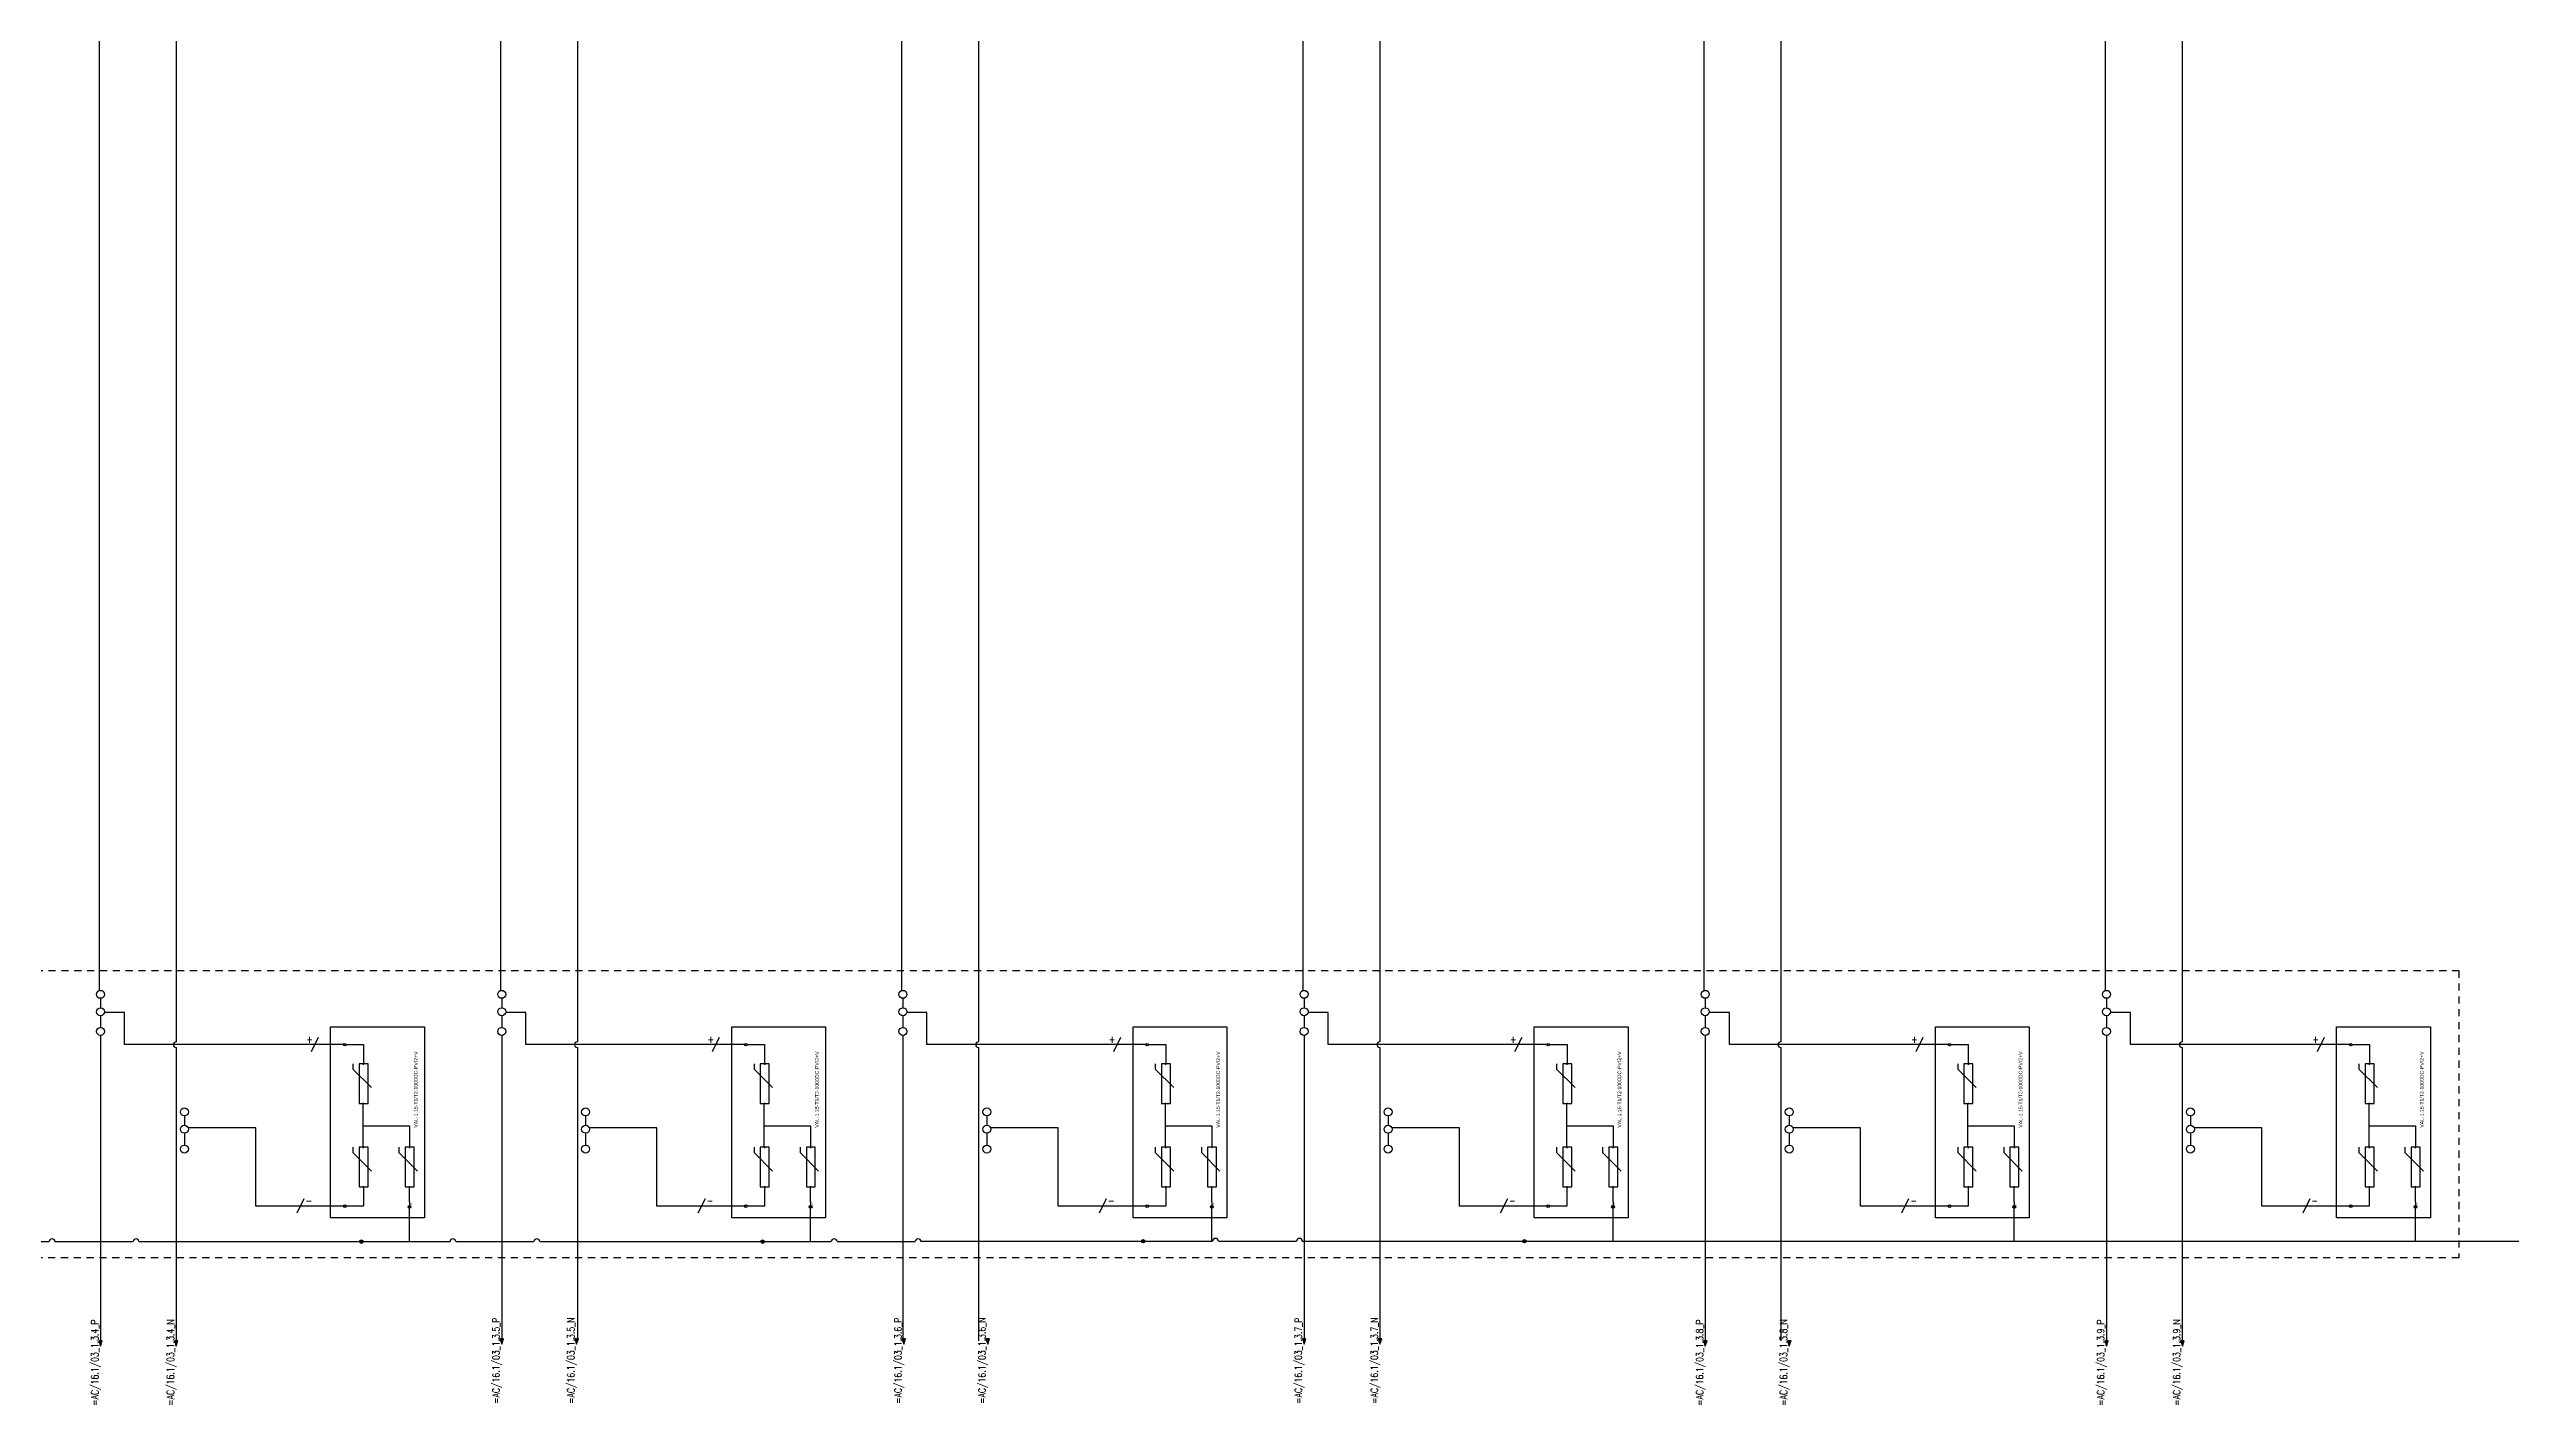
# Model space of a CAD drawing. Header units: inches. Extents: x 3 to 161, y -3 to 114.
# Drawn here: x 38.8 to 81.89, y 26.37 to 50.1 of the extents above; entities that cross this region are included whole.
import ezdxf
from ezdxf.enums import TextEntityAlignment as Align

# ---------------------------------------------------------------- set-up
doc = ezdxf.new("R2010")
doc.units = ezdxf.units.IN
doc.header["$MEASUREMENT"] = 0
doc.linetypes.add('HIDDEN2', pattern=[0.1875, 0.125, -0.0625])
for name, color, linetype in [('GRY_20AWG', 9, 'Continuous'), ('LOCBOX', 92, 'HIDDEN2'), ('MISC', 2, 'Continuous'), ('RED_12AWG', 1, 'Continuous'), ('SYMS', 7, 'Continuous'), ('TAGS', 51, 'Continuous'), ('WHT_12AWG', 7, 'Continuous'), ('WIREREF', 61, 'Continuous')]:
    doc.layers.add(name, color=color, linetype=linetype)
doc.styles.add('WD', font='romans.shx')
doc.styles.add('WD_IEC', font='isocp2.shx', dxfattribs={"width": 0.9, "height": 4})

# ---------------------------------------------------------------- blocks, each defined once
blk = doc.blocks.new('HA1S4')
for points in [[(0, 0), (-0.031, 0), (0, -0.094), (0.031, 0), (0, 0)], [(0.016, -0.011), (-0.016, -0.011), (0, -0.058), (0.016, -0.011)]]:
    blk.add_lwpolyline(points)
at = {"style": 'WD', "flags": 1}
for tag, p in [('X2TERM01', (0, 0)), ('SIGCODE', (0.035, -0.083))]:
    blk.add_attdef(tag, p, '', height=0.01, dxfattribs=at)
at = {"style": 'WD', "width": 0.7}
for tag, p in [('XREF', (0.088, -0.062)), ('DESC1', (0.088, 0.113))]:
    blk.add_attdef(tag, p, '', height=0.125, dxfattribs=at)
at = {"style": 'WD', "width": 0.8, "flags": 8}
blk.add_attdef('WIRENO', text='', height=0.125, dxfattribs=at).set_placement((0, -0.259), align=Align.CENTER)
blk = doc.blocks.new('WDDOT')
for radius in [0.03, 0.0187, 0.00929]:
    blk.add_circle((0, 0), radius)
blk = doc.blocks.new('HT0_02')
blk.add_circle((0, 0), 0.0699)
at = {"style": 'WD', "flags": 1}
for tag, p in [('X4TERM01', (-0.07, 0)), ('X2TERM01', (0, 0.07)), ('X1TERM01', (0.07, 0)), ('X8TERM01', (0, -0.07))]:
    blk.add_attdef(tag, p, '', height=0.01, dxfattribs=at)
blk = doc.blocks.new('HGND4')
for p, q in [((0, 0), (10, 0)), ((10, -3.8), (10, 3.8)), ((11.2, -2.5), (11.2, 2.5)), ((12.5, -1.2), (12.5, 1.2))]:
    blk.add_line(p, q)
blk.add_circle((10, 0), 5)
at = {"style": 'WD_IEC'}
for tag, p in [('TAG1', (2.5, 4.6)), ('INST', (2.5, 11.6)), ('LOC', (2.5, 8.1))]:
    blk.add_attdef(tag, text='', height=2.5, dxfattribs=at).set_placement(p, align=Align.RIGHT)
at = {"style": 'WD_IEC', "flags": 1}
blk.add_attdef('X4TERM01', (0, 0), '', height=0.32, dxfattribs=at)
blk = doc.blocks.new('VT0_05')
blk.add_lwpolyline([(0.08, -0.06), (0, 0.08), (-0.08, -0.06)], close=True)
at = {"style": 'WD', "flags": 1}
for tag, p in [('X4TERM01', (-0.05, 0)), ('X2TERM01', (0, 0.08)), ('X1TERM01', (0.05, 0)), ('X8TERM01', (0, -0.06))]:
    blk.add_attdef(tag, p, '', height=0.01, dxfattribs=at)
blk = doc.blocks.new('Lightening Surge Arrestor')
at = {"color": 5}
for p, q in [((0.502, 2.919), (0.502, 2.827)), ((0.502, 2.827), (0.826, 2.503)), ((0.502, 1.459), (0.502, 1.367)), ((0.502, 1.367), (0.826, 1.043)), ((1.308, 1.459), (1.308, 1.367)), ((1.308, 1.367), (1.632, 1.043))]:
    blk.add_line(p, q, dxfattribs=at)
for points in [[(0.112, 3.569), (1.754, 3.569), (1.754, 0.222), (0.112, 0.222)], [(0.768, 2.919), (0.611, 2.919), (0.611, 2.225), (0.768, 2.225)], [(0.768, 1.459), (0.611, 1.459), (0.611, 0.765), (0.768, 0.765)], [(1.574, 1.459), (1.417, 1.459), (1.417, 0.765), (1.574, 0.765)]]:
    blk.add_lwpolyline(points, close=True, dxfattribs=at)
at = {"layer": 'GRY_20AWG'}
blk.add_line((1.492, 0.502), (1.492, 0.468), dxfattribs=at)
at = {"layer": 'RED_12AWG'}
for p, q in [((0.382, 3.255), (0.686, 3.255)), ((0.686, 3.255), (0.686, 2.926)), ((0.69, 2.919), (0.684, 2.919)), ((0.681, 1.459), (0.681, 2.226)), ((0.681, 1.835), (1.492, 1.835)), ((1.492, 1.835), (1.492, 1.466)), ((0.69, 1.459), (0.681, 1.459)), ((0.381, 0.435), (0.69, 0.435)), ((0.69, 0.435), (0.69, 0.766)), ((1.492, 0.502), (1.492, 0.757))]:
    blk.add_line(p, q, dxfattribs=at)
at = {"layer": 'SYMS'}
for name, p, xscale, yscale, zscale in [('HT0_02', (0.358, 3.255), 0.3314421991292846, 0.3314421991292846, 0.3314421991292846), ('VT0_05', (0.686, 2.918), 0.1052161047490845, 0.1052161047490845, 0.1052161047490845), ('VT0_05', (0.686, 1.458), 0.1052161047490845, 0.1052161047490845, 0.1052161047490845), ('HT0_02', (0.69, 1.459), 0.01504368401050088, 0.01504368401050088, 0.01504368401050088), ('VT0_05', (1.492, 1.458), 0.1052161047490845, 0.1052161047490845, 0.1052161047490845), ('HT0_02', (0.358, 0.429), 0.3314421991292846, 0.3314421991292846, 0.3314421991292846)]:
    blk.add_blockref(name, p, dxfattribs=dict(at, xscale=xscale, yscale=yscale, zscale=zscale))
at = {"layer": 'SYMS', "xscale": -0.1052161047490845, "yscale": 0.1052161047490845, "zscale": 0.1052161047490845, "rotation": 180}
for p in [(0.686, 2.226), (0.686, 0.766), (1.492, 0.766)]:
    blk.add_blockref('VT0_05', p, dxfattribs=at)
at = {"layer": 'SYMS'}
ref = blk.add_blockref('HGND4', (1.492, 0.468), dxfattribs=dict(at, xscale=0.005, yscale=0.005, zscale=0.005, rotation=270))
ref.add_attrib('TAG1', 'PE', dxfattribs={"layer": 'TAGS', "height": 0.0125, "rotation": 270, "style": 'WD_IEC'}).set_placement((1.515, 0.455), align=Align.RIGHT)
at = {"color": 5, "insert": (1.57, 1.801), "char_height": 0.065, "attachment_point": 1, "rotation": 90}
blk.add_mtext_dynamic_manual_height_columns('VAL-1.15-T1/T2-1000DC-PV/2+V', width=1.87491, gutter_width=0.325, heights=[0], dxfattribs=at)
for tag, p in [('+', (0.447, 3.312)), ('-', (0.457, 0.49))]:
    blk.add_attdef(tag, p, '', height=0.065)
at = {"color": 5}
blk.add_attdef('VAL-1.15-T1/T2-1000DC-PV/2+V', (1.651, 1.798), '', height=0.065, rotation=90, dxfattribs=at)
blk = doc.blocks.new('VT0_02')
blk.add_circle((0, 0), 0.0699)
at = {"style": 'WD', "flags": 1}
for tag, p in [('X4TERM01', (-0.07, 0)), ('X2TERM01', (0, 0.07)), ('X1TERM01', (0.07, 0)), ('X8TERM01', (0, -0.07))]:
    blk.add_attdef(tag, p, '', height=0.01, dxfattribs=at)
blk = doc.blocks.new('HW01')
for p, q in [((0.062, 0.125), (-0.062, -0.125)), ((0.031, 0), (-0.031, 0))]:
    blk.add_line(p, q)
at = {"style": 'WD', "width": 0.7, "flags": 1}
for tag, p in [('INST', (0, 0.357)), ('LOC', (0, 0.188)), ('DESC1', (0, -0.456)), ('XREF', (0, -0.3)), ('DESC2', (0, -0.613))]:
    blk.add_attdef(tag, text='', height=0.125, dxfattribs=at).set_placement(p, align=Align.CENTER)
at = {"style": 'WD', "width": 0.8}
blk.add_attdef('TAG1', text='', height=0.125, dxfattribs=at).set_placement((-0.031, 0.031), align=Align.RIGHT)
at = {"style": 'WD', "flags": 1}
for tag, p in [('X4TERM01', (-0.031, 0)), ('X1TERM01', (0.031, 0))]:
    blk.add_attdef(tag, p, '', height=0.0125, dxfattribs=at)
at = {"linetype": 'Continuous', "style": 'WD', "flags": 9}
blk.add_attdef('ASSYCODE', text='', height=0.01, dxfattribs=at).set_placement((0.029, 0.042), align=Align.CENTER)
at = {"style": 'WD'}
for tag, p in [('X2LINK', (0, 0.125)), ('X8LINK', (0, -0.125))]:
    blk.add_attdef(tag, p, '', height=0.01, dxfattribs=at)
at = {"style": 'WD', "flags": 9}
blk.add_attdef('FAMILY', text='', height=0.01, dxfattribs=at).set_placement((0.023, 0.118), align=Align.CENTER)
at = {"style": 'WD', "width": 0.8}
blk.add_attdef('RATING1', (0.094, 0.031), '', height=0.125, dxfattribs=at)
at = {"style": 'WD', "width": 0.8, "flags": 1}
blk.add_attdef('MFG', text='', height=0.0938, dxfattribs=at).set_placement((-0.125, -0.031), align=Align.TOP_RIGHT)
blk.add_attdef('CAT', text='', height=0.0938, dxfattribs=at).set_placement((0.031, -0.031), align=Align.TOP_LEFT)

msp = doc.modelspace()

# ---------------------------------------------------------------- linework, layer by layer
at = {"layer": 'GRY_20AWG'}
for centre in [(38.85, 29.225), (40.319, 29.225), (45.866, 29.225), (47.335, 29.225), (52.54, 29.225), (54.009, 29.225)]:
    msp.add_arc(centre, 0.05, 0, 180, dxfattribs=at)
at = {"layer": 'LOCBOX', "color": 1}
msp.add_lwpolyline([(17.187, 33.97), (80.979, 33.97), (80.979, 28.94), (17.187, 28.94)], close=True, dxfattribs=at)
at = {"layer": 'RED_12AWG'}
for p, q in [((41.022, 80.521), (41.022, 32.724)), ((48.044, 80.521), (48.044, 32.724)), ((55.067, 80.521), (55.067, 32.724)), ((62.09, 80.521), (62.09, 32.724)), ((69.113, 80.521), (69.113, 32.724)), ((76.136, 80.521), (76.136, 32.724)), ((39.674, 70.105), (39.674, 33.625)), ((46.697, 70.105), (46.697, 33.625)), ((53.72, 70.105), (53.72, 33.625)), ((60.743, 70.105), (60.743, 33.625)), ((67.765, 70.105), (67.765, 33.625)), ((74.788, 70.105), (74.788, 33.625)), ((39.697, 33.485), (39.697, 33.319)), ((39.697, 33.18), (39.697, 32.975)), ((40.119, 33.236), (39.767, 33.236)), ((40.119, 32.674), (40.119, 33.236)), ((46.72, 33.485), (46.72, 33.319)), ((46.72, 33.18), (46.72, 32.975)), ((47.141, 33.236), (46.79, 33.236)), ((47.141, 32.674), (47.141, 33.236)), ((53.743, 33.485), (53.743, 33.319)), ((53.743, 33.18), (53.743, 32.975)), ((54.164, 33.236), (53.813, 33.236)), ((54.164, 32.674), (54.164, 33.236)), ((60.766, 33.485), (60.766, 33.319)), ((60.766, 33.18), (60.766, 32.975)), ((61.187, 33.236), (60.836, 33.236)), ((61.187, 32.674), (61.187, 33.236)), ((67.789, 33.485), (67.789, 33.319)), ((67.789, 33.18), (67.789, 32.975)), ((68.21, 33.236), (67.858, 33.236)), ((68.21, 32.674), (68.21, 33.236)), ((74.811, 33.485), (74.811, 33.319)), ((74.811, 33.18), (74.811, 32.975)), ((75.233, 33.236), (74.881, 33.236)), ((75.233, 32.674), (75.233, 33.236)), ((39.697, 32.835), (39.697, 27.49)), ((46.72, 32.835), (46.72, 27.49)), ((53.743, 32.835), (53.743, 27.49)), ((60.766, 32.835), (60.766, 27.49)), ((67.789, 32.835), (67.789, 27.49)), ((74.811, 32.835), (74.811, 27.49)), ((43.413, 32.674), (40.119, 32.674)), ((41.022, 32.624), (41.022, 27.49)), ((43.972, 32.674), (43.476, 32.674)), ((50.436, 32.674), (47.141, 32.674)), ((48.044, 32.624), (48.044, 27.49)), ((50.995, 32.674), (50.499, 32.674)), ((57.459, 32.674), (54.164, 32.674)), ((55.067, 32.624), (55.067, 27.49)), ((58.018, 32.674), (57.522, 32.674)), ((64.482, 32.674), (61.187, 32.674)), ((62.09, 32.624), (62.09, 27.49)), ((65.04, 32.674), (64.544, 32.674)), ((71.505, 32.674), (68.21, 32.674)), ((69.113, 32.624), (69.113, 27.49)), ((72.063, 32.674), (71.567, 32.674)), ((78.527, 32.674), (75.233, 32.674)), ((76.136, 32.624), (76.136, 27.49)), ((79.086, 32.674), (78.59, 32.674)), ((41.166, 31.427), (41.166, 31.261)), ((41.166, 31.122), (41.166, 30.917)), ((42.416, 31.216), (41.236, 31.216)), ((42.416, 29.848), (42.416, 31.216)), ((48.189, 31.427), (48.189, 31.261)), ((48.189, 31.122), (48.189, 30.917)), ((49.438, 31.216), (48.259, 31.216)), ((49.438, 29.848), (49.438, 31.216)), ((55.212, 31.427), (55.212, 31.261)), ((55.212, 31.122), (55.212, 30.917)), ((56.461, 31.216), (55.282, 31.216)), ((56.461, 29.848), (56.461, 31.216)), ((62.235, 31.427), (62.235, 31.261)), ((62.235, 31.122), (62.235, 30.917)), ((63.484, 31.216), (62.305, 31.216)), ((63.484, 29.848), (63.484, 31.216)), ((69.258, 31.427), (69.258, 31.261)), ((69.258, 31.122), (69.258, 30.917)), ((70.507, 31.216), (69.328, 31.216)), ((70.507, 29.848), (70.507, 31.216)), ((76.28, 31.427), (76.28, 31.261)), ((76.28, 31.122), (76.28, 30.917)), ((77.53, 31.216), (76.35, 31.216)), ((77.53, 29.848), (77.53, 31.216)), ((43.163, 29.848), (42.416, 29.848)), ((43.972, 29.848), (43.225, 29.848)), ((50.185, 29.848), (49.438, 29.848)), ((50.995, 29.848), (50.248, 29.848)), ((57.208, 29.848), (56.461, 29.848)), ((58.018, 29.848), (57.271, 29.848)), ((64.231, 29.848), (63.484, 29.848)), ((65.04, 29.848), (64.293, 29.848)), ((71.254, 29.848), (70.507, 29.848)), ((72.063, 29.848), (71.316, 29.848)), ((78.277, 29.848), (77.53, 29.848)), ((79.086, 29.848), (78.339, 29.848))]:
    msp.add_line(p, q, dxfattribs=at)
at = {"layer": 'RED_12AWG', "color": 3}
for p, q in [((45.105, 29.225), (45.105, 29.827)), ((52.128, 29.225), (52.128, 29.827)), ((59.151, 29.225), (59.151, 29.827)), ((66.174, 29.225), (66.174, 29.827)), ((73.196, 29.225), (73.196, 29.827)), ((80.219, 29.225), (80.219, 29.827)), ((37.576, 29.225), (38.8, 29.225)), ((38.9, 29.225), (40.269, 29.225)), ((40.369, 29.225), (45.816, 29.225)), ((45.916, 29.225), (47.285, 29.225)), ((47.385, 29.225), (52.49, 29.225)), ((52.59, 29.225), (53.959, 29.225)), ((54.059, 29.232), (57.947, 29.232)), ((57.947, 29.232), (59.165, 29.232)), ((59.265, 29.232), (60.634, 29.232)), ((60.734, 29.232), (64.622, 29.232))]:
    msp.add_line(p, q, dxfattribs=at)
at = {"layer": 'WHT_12AWG', "color": 3}
msp.add_line((64.652, 29.232), (82.926, 29.232), dxfattribs=at)
at = {"layer": 'WHT_12AWG'}
for centre, start, end in [((41.022, 32.674), 90, 270), ((48.044, 32.674), 90, 270), ((55.067, 32.674), 90, 270), ((62.09, 32.674), 90, 270), ((69.113, 32.674), 90, 270), ((76.136, 32.674), 90, 270), ((59.215, 29.232), 0, 180), ((60.684, 29.232), 0, 180)]:
    msp.add_arc(centre, 0.05, start, end, dxfattribs=at)

# ---------------------------------------------------------------- block references
for p in [(43.614, 29.419), (50.636, 29.419), (57.659, 29.419), (64.682, 29.419), (71.705, 29.419), (78.728, 29.419)]:
    msp.add_blockref('Lightening Surge Arrestor', p)
at = {"layer": 'SYMS'}
for name, p in [('VT0_02', (39.697, 33.555)), ('VT0_02', (46.72, 33.555)), ('VT0_02', (53.743, 33.555)), ('VT0_02', (60.766, 33.555)), ('VT0_02', (67.789, 33.555)), ('VT0_02', (74.811, 33.555)), ('VT0_02', (39.697, 33.25)), ('VT0_02', (46.72, 33.25)), ('VT0_02', (53.743, 33.25)), ('VT0_02', (60.766, 33.25)), ('VT0_02', (67.789, 33.25)), ('VT0_02', (74.811, 33.25)), ('VT0_02', (39.697, 32.905)), ('VT0_02', (46.72, 32.905)), ('VT0_02', (53.743, 32.905)), ('VT0_02', (60.766, 32.905)), ('VT0_02', (67.789, 32.905)), ('VT0_02', (74.811, 32.905)), ('VT0_02', (41.166, 31.497)), ('VT0_02', (48.189, 31.497)), ('VT0_02', (55.212, 31.497)), ('VT0_02', (62.235, 31.497)), ('VT0_02', (69.258, 31.497)), ('VT0_02', (76.28, 31.497)), ('VT0_02', (41.166, 31.192)), ('VT0_02', (48.189, 31.192)), ('VT0_02', (55.212, 31.192)), ('VT0_02', (62.235, 31.192)), ('VT0_02', (69.258, 31.192)), ('VT0_02', (76.28, 31.192)), ('VT0_02', (41.166, 30.847)), ('VT0_02', (48.189, 30.847)), ('VT0_02', (55.212, 30.847)), ('VT0_02', (62.235, 30.847)), ('VT0_02', (69.258, 30.847)), ('VT0_02', (76.28, 30.847)), ('WDDOT', (44.263, 29.225)), ('WDDOT', (51.286, 29.225)), ('WDDOT', (57.947, 29.232)), ('WDDOT', (64.622, 29.232))]:
    msp.add_blockref(name, p, dxfattribs=at)
ref = msp.add_blockref('HW01', (43.445, 32.674), dxfattribs=at)
ref.add_attrib('TAG1', '+', dxfattribs={"layer": 'TAGS', "height": 0.125, "style": 'WD', "width": 0.8}).set_placement((43.413, 32.705), align=Align.RIGHT)
ref = msp.add_blockref('HW01', (50.467, 32.674), dxfattribs=at)
ref.add_attrib('TAG1', '+', dxfattribs={"layer": 'TAGS', "height": 0.125, "style": 'WD', "width": 0.8}).set_placement((50.436, 32.705), align=Align.RIGHT)
ref = msp.add_blockref('HW01', (57.49, 32.674), dxfattribs=at)
ref.add_attrib('TAG1', '+', dxfattribs={"layer": 'TAGS', "height": 0.125, "style": 'WD', "width": 0.8}).set_placement((57.459, 32.705), align=Align.RIGHT)
ref = msp.add_blockref('HW01', (64.513, 32.674), dxfattribs=at)
ref.add_attrib('TAG1', '+', dxfattribs={"layer": 'TAGS', "height": 0.125, "style": 'WD', "width": 0.8}).set_placement((64.482, 32.705), align=Align.RIGHT)
ref = msp.add_blockref('HW01', (71.536, 32.674), dxfattribs=at)
ref.add_attrib('TAG1', '+', dxfattribs={"layer": 'TAGS', "height": 0.125, "style": 'WD', "width": 0.8}).set_placement((71.505, 32.705), align=Align.RIGHT)
ref = msp.add_blockref('HW01', (78.559, 32.674), dxfattribs=at)
ref.add_attrib('TAG1', '+', dxfattribs={"layer": 'TAGS', "height": 0.125, "style": 'WD', "width": 0.8}).set_placement((78.527, 32.705), align=Align.RIGHT)
ref = msp.add_blockref('HW01', (43.194, 29.848), dxfattribs=at)
ref.add_attrib('RATING1', '-', (43.288, 29.879), dxfattribs={"layer": 'MISC', "height": 0.125, "style": 'WD', "width": 0.8})
ref = msp.add_blockref('HW01', (50.217, 29.848), dxfattribs=at)
ref.add_attrib('RATING1', '-', (50.31, 29.879), dxfattribs={"layer": 'MISC', "height": 0.125, "style": 'WD', "width": 0.8})
ref = msp.add_blockref('HW01', (57.239, 29.848), dxfattribs=at)
ref.add_attrib('RATING1', '-', (57.333, 29.879), dxfattribs={"layer": 'MISC', "height": 0.125, "style": 'WD', "width": 0.8})
ref = msp.add_blockref('HW01', (64.262, 29.848), dxfattribs=at)
ref.add_attrib('RATING1', '-', (64.356, 29.879), dxfattribs={"layer": 'MISC', "height": 0.125, "style": 'WD', "width": 0.8})
ref = msp.add_blockref('HW01', (71.285, 29.848), dxfattribs=at)
ref.add_attrib('RATING1', '-', (71.379, 29.879), dxfattribs={"layer": 'MISC', "height": 0.125, "style": 'WD', "width": 0.8})
ref = msp.add_blockref('HW01', (78.308, 29.848), dxfattribs=at)
ref.add_attrib('RATING1', '-', (78.402, 29.879), dxfattribs={"layer": 'MISC', "height": 0.125, "style": 'WD', "width": 0.8})
at = {"layer": 'SYMS', "color": 1}
ref = msp.add_blockref('HA1S4', (39.697, 27.49), dxfattribs=at)
ref.add_attrib('WIRENO', '=AC/16.1/03_1.3.4_P', dxfattribs={"layer": 'WIREREF', "color": 1, "height": 0.125, "rotation": 90, "style": 'WD', "width": 0.8, "flags": 8}).set_placement((39.697, 26.352), align=Align.BOTTOM_LEFT)
ref = msp.add_blockref('HA1S4', (41.022, 27.49), dxfattribs=at)
ref.add_attrib('WIRENO', '=AC/16.1/03_1.3.4_N', dxfattribs={"layer": 'WIREREF', "color": 1, "height": 0.125, "rotation": 90, "style": 'WD', "width": 0.8, "flags": 8}).set_placement((41.022, 26.352), align=Align.BOTTOM_LEFT)
ref = msp.add_blockref('HA1S4', (46.72, 27.523), dxfattribs=at)
ref.add_attrib('WIRENO', '=AC/16.1/03_1.3.5_P', dxfattribs={"layer": 'WIREREF', "color": 1, "height": 0.125, "rotation": 90, "style": 'WD', "width": 0.8, "flags": 8}).set_placement((46.72, 26.385), align=Align.BOTTOM_LEFT)
ref = msp.add_blockref('HA1S4', (48.032, 27.523), dxfattribs=at)
ref.add_attrib('WIRENO', '=AC/16.1/03_1.3.5_N', dxfattribs={"layer": 'WIREREF', "color": 1, "height": 0.125, "rotation": 90, "style": 'WD', "width": 0.8, "flags": 8}).set_placement((48.031, 26.385), align=Align.BOTTOM_LEFT)
ref = msp.add_blockref('HA1S4', (53.758, 27.523), dxfattribs=at)
ref.add_attrib('WIRENO', '=AC/16.1/03_1.3.6_P', dxfattribs={"layer": 'WIREREF', "color": 1, "height": 0.125, "rotation": 90, "style": 'WD', "width": 0.8, "flags": 8}).set_placement((53.758, 26.385), align=Align.BOTTOM_LEFT)
ref = msp.add_blockref('HA1S4', (55.227, 27.523), dxfattribs=at)
ref.add_attrib('WIRENO', '=AC/16.1/03_1.3.6_N', dxfattribs={"layer": 'WIREREF', "color": 1, "height": 0.125, "rotation": 90, "style": 'WD', "width": 0.8, "flags": 8}).set_placement((55.227, 26.385), align=Align.BOTTOM_LEFT)
ref = msp.add_blockref('HA1S4', (60.766, 27.523), dxfattribs=at)
ref.add_attrib('WIRENO', '=AC/16.1/03_1.3.7_P', dxfattribs={"layer": 'WIREREF', "color": 1, "height": 0.125, "rotation": 90, "style": 'WD', "width": 0.8, "flags": 8}).set_placement((60.766, 26.385), align=Align.BOTTOM_LEFT)
ref = msp.add_blockref('HA1S4', (62.094, 27.523), dxfattribs=at)
ref.add_attrib('WIRENO', '=AC/16.1/03_1.3.7_N', dxfattribs={"layer": 'WIREREF', "color": 1, "height": 0.125, "rotation": 90, "style": 'WD', "width": 0.8, "flags": 8}).set_placement((62.094, 26.385), align=Align.BOTTOM_LEFT)
ref = msp.add_blockref('HA1S4', (67.789, 27.49), dxfattribs=at)
ref.add_attrib('WIRENO', '=AC/16.1/03_1.3.8_P', dxfattribs={"layer": 'WIREREF', "color": 1, "height": 0.125, "rotation": 90, "style": 'WD', "width": 0.8, "flags": 8}).set_placement((67.789, 26.352), align=Align.BOTTOM_LEFT)
ref = msp.add_blockref('HA1S4', (69.258, 27.49), dxfattribs=at)
ref.add_attrib('WIRENO', '=AC/16.1/03_1.3.8_N', dxfattribs={"layer": 'WIREREF', "color": 1, "height": 0.125, "rotation": 90, "style": 'WD', "width": 0.8, "flags": 8}).set_placement((69.258, 26.352), align=Align.BOTTOM_LEFT)
ref = msp.add_blockref('HA1S4', (74.811, 27.49), dxfattribs=at)
ref.add_attrib('WIRENO', '=AC/16.1/03_1.3.9_P', dxfattribs={"layer": 'WIREREF', "color": 1, "height": 0.125, "rotation": 90, "style": 'WD', "width": 0.8, "flags": 8}).set_placement((74.811, 26.352), align=Align.BOTTOM_LEFT)
ref = msp.add_blockref('HA1S4', (76.14, 27.49), dxfattribs=at)
ref.add_attrib('WIRENO', '=AC/16.1/03_1.3.9_N', dxfattribs={"layer": 'WIREREF', "color": 1, "height": 0.125, "rotation": 90, "style": 'WD', "width": 0.8, "flags": 8}).set_placement((76.14, 26.352), align=Align.BOTTOM_LEFT)

doc.saveas('drawing.dxf')
